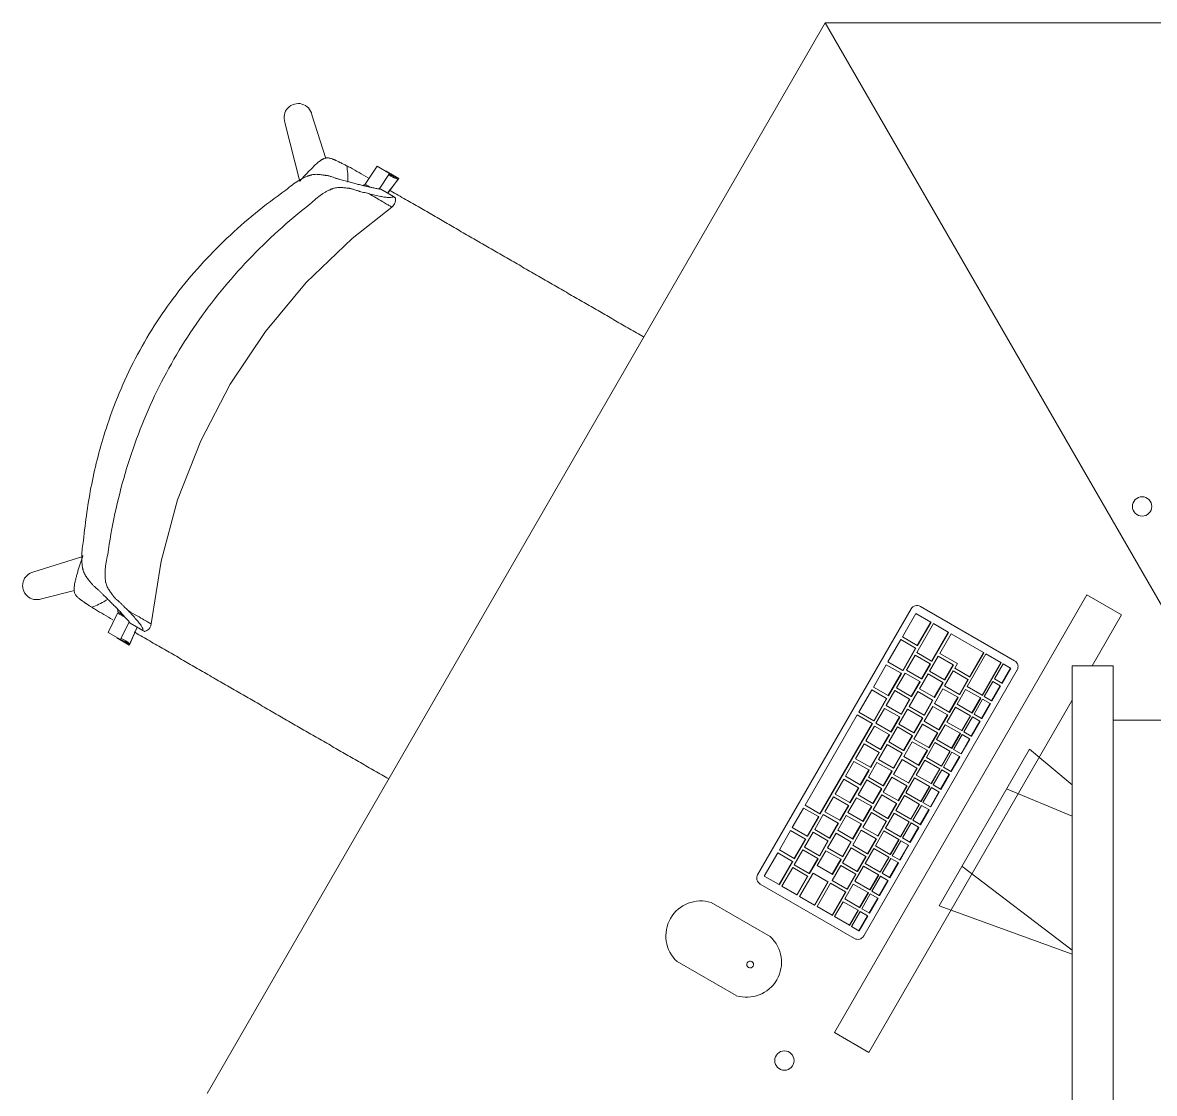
# Model space of a CAD drawing. Header units: millimetres. Extents: x 155927 to 326028, y -36033 to 97293.
# Drawn here: x 182349 to 183402, y 20882 to 21878 of the extents above; entities that cross this region are included whole.
import ezdxf

# ---------------------------------------------------------------- set-up
doc = ezdxf.new("R2010")
doc.units = ezdxf.units.MM
doc.header["$MEASUREMENT"] = 0
for name, color, linetype, lineweight in [('A-GENM', 8, 'CONTINUOUS', 9), ('E-ELEC-EQPM', 8, 'CONTINUOUS', 9), ('I-FURN', 8, 'CONTINUOUS', 9)]:
    doc.layers.add(name, color=color, linetype=linetype, lineweight=lineweight)

msp = doc.modelspace()

# ---------------------------------------------------------------- linework, layer by layer
at = {"layer": 'A-GENM'}
for p, q in [((183184.1, 21335), (183271.7, 21284.4)), ((183032.6, 21085.4), (183175.4, 21332.7)), ((183179.8, 21328.4), (183167.3, 21306.7)), ((183193.6, 21320.4), (183179.8, 21328.4)), ((183196.2, 21318.9), (183180.7, 21292.1)), ((183181.1, 21298.7), (183193.6, 21320.4)), ((183193.9, 21320.3), (183181.4, 21298.6)), ((183193.6, 21320.4), (183193.9, 21320.3)), ((183210, 21310.9), (183196.2, 21318.9)), ((183165.8, 21304.1), (183153.8, 21283.3)), ((183179.6, 21296.1), (183165.8, 21304.1)), ((183167.3, 21306.7), (183181.1, 21298.7)), ((183194.5, 21284.1), (183210, 21310.9)), ((183210.3, 21310.8), (183194.8, 21283.9)), ((183212.6, 21309.4), (183202.1, 21291.3)), ((183210, 21310.9), (183210.3, 21310.8)), ((183242.8, 21292), (183212.6, 21309.4)), ((183167.6, 21275.4), (183179.6, 21296.1)), ((183179.9, 21296), (183167.9, 21275.2)), ((183179.6, 21296.1), (183179.9, 21296)), ((183180.7, 21292.1), (183194.5, 21284.1)), ((183181.1, 21298.7), (183181.4, 21298.6)), ((183202.1, 21291.3), (183218.5, 21281.8)), ((183229.8, 21269.5), (183242.8, 21292)), ((183243.1, 21291.9), (183230.1, 21269.3)), ((183242.8, 21292), (183243.1, 21291.9)), ((183152.3, 21280.7), (183140.3, 21259.9)), ((183166.1, 21272.8), (183152.3, 21280.7)), ((183153.8, 21283.3), (183167.6, 21275.4)), ((183179.2, 21289.5), (183171.2, 21275.6)), ((183193, 21281.5), (183179.2, 21289.5)), ((183185, 21267.6), (183193, 21281.5)), ((183193.3, 21281.3), (183185.3, 21267.5)), ((183200.6, 21288.7), (183192.6, 21274.8)), ((183193, 21281.5), (183193.3, 21281.3)), ((183194.5, 21284.1), (183194.8, 21283.9)), ((183214.4, 21280.7), (183200.6, 21288.7)), ((183206.4, 21266.8), (183214.4, 21280.7)), ((183214.7, 21280.5), (183206.7, 21266.7)), ((183214.4, 21280.7), (183214.7, 21280.5)), ((183218.5, 21281.8), (183216, 21277.5)), ((183244.9, 21290.8), (183227.4, 21260.5)), ((183241.5, 21252.4), (183259, 21282.7)), ((183259.2, 21282.5), (183241.7, 21252.2)), ((183259, 21282.7), (183244.9, 21290.8)), ((183260.9, 21281.5), (183252.9, 21267.7)), ((183259, 21282.7), (183259.2, 21282.5)), ((183267.8, 21277.6), (183260.9, 21281.5)), ((183274, 21275.8), (183131.3, 21028.5)), ((183154.1, 21252), (183166.1, 21272.8)), ((183166.4, 21272.6), (183154.4, 21251.8)), ((183169.7, 21273), (183161.7, 21259.2)), ((183166.1, 21272.8), (183166.4, 21272.6)), ((183167.6, 21275.4), (183167.9, 21275.2)), ((183183.5, 21265), (183169.7, 21273)), ((183171.2, 21275.6), (183185, 21267.6)), ((183191.1, 21272.2), (183183.1, 21258.3)), ((183204.9, 21264.2), (183191.1, 21272.2)), ((183192.6, 21274.8), (183206.4, 21266.8)), ((183214.5, 21274.9), (183206.5, 21261)), ((183228.3, 21266.9), (183214.5, 21274.9)), ((183216, 21277.5), (183229.8, 21269.5)), ((183259.8, 21263.7), (183267.8, 21277.6)), ((183268.1, 21277.4), (183260.1, 21263.6)), ((183267.8, 21277.6), (183268.1, 21277.4)), ((183140.3, 21259.9), (183154.1, 21252)), ((183175.5, 21251.2), (183183.5, 21265)), ((183183.8, 21264.9), (183175.8, 21251)), ((183183.5, 21265), (183183.8, 21264.9)), ((183185, 21267.6), (183185.3, 21267.5)), ((183196.9, 21250.4), (183204.9, 21264.2)), ((183205.2, 21264.1), (183197.2, 21250.2)), ((183204.9, 21264.2), (183205.2, 21264.1)), ((183206.4, 21266.8), (183206.7, 21266.7)), ((183206.5, 21261), (183220.3, 21253)), ((183220.3, 21253), (183228.3, 21266.9)), ((183228.6, 21266.7), (183220.6, 21252.9)), ((183227.4, 21260.5), (183241.5, 21252.4)), ((183228.3, 21266.9), (183228.6, 21266.7)), ((183229.8, 21269.5), (183230.1, 21269.3)), ((183251.4, 21265.1), (183243.4, 21251.2)), ((183250.3, 21247.2), (183258.3, 21261.1)), ((183258.6, 21261), (183250.6, 21247.1)), ((183258.3, 21261.1), (183251.4, 21265.1)), ((183252.9, 21267.7), (183259.8, 21263.7)), ((183258.3, 21261.1), (183258.6, 21261)), ((183259.8, 21263.7), (183260.1, 21263.6)), ((183138.8, 21257.3), (183126.8, 21236.6)), ((183152.6, 21249.4), (183138.8, 21257.3)), ((183140.6, 21228.6), (183152.6, 21249.4)), ((183152.9, 21249.2), (183140.9, 21228.5)), ((183160.2, 21256.6), (183152.2, 21242.7)), ((183152.6, 21249.4), (183152.9, 21249.2)), ((183154.1, 21252), (183154.4, 21251.8)), ((183174, 21248.6), (183160.2, 21256.6)), ((183161.7, 21259.2), (183175.5, 21251.2)), ((183181.6, 21255.8), (183173.6, 21241.9)), ((183175.5, 21251.2), (183175.8, 21251)), ((183195.4, 21247.8), (183181.6, 21255.8)), ((183183.1, 21258.3), (183196.9, 21250.4)), ((183196.9, 21250.4), (183197.2, 21250.2)), ((183205, 21258.4), (183197, 21244.6)), ((183218.8, 21250.4), (183205, 21258.4)), ((183210.8, 21236.6), (183218.8, 21250.4)), ((183219.1, 21250.3), (183211.1, 21236.4)), ((183226.1, 21257.7), (183218.1, 21243.9)), ((183218.8, 21250.4), (183219.1, 21250.3)), ((183220.3, 21253), (183220.6, 21252.9)), ((183240, 21249.8), (183226.1, 21257.7)), ((183232, 21235.9), (183240, 21249.8)), ((183240.2, 21249.6), (183232.2, 21235.8)), ((183240, 21249.8), (183240.2, 21249.6)), ((183241.5, 21252.4), (183241.7, 21252.2)), ((183243.4, 21251.2), (183250.3, 21247.2)), ((183150.7, 21240.1), (183142.7, 21226.2)), ((183164.5, 21232.1), (183150.7, 21240.1)), ((183152.2, 21242.7), (183166, 21234.7)), ((183172.1, 21239.3), (183164.1, 21225.4)), ((183166, 21234.7), (183174, 21248.6)), ((183174.3, 21248.4), (183166.3, 21234.6)), ((183185.9, 21231.3), (183172.1, 21239.3)), ((183173.6, 21241.9), (183187.4, 21233.9)), ((183174, 21248.6), (183174.3, 21248.4)), ((183187.4, 21233.9), (183195.4, 21247.8)), ((183195.5, 21242), (183187.5, 21228.1)), ((183195.7, 21247.6), (183187.7, 21233.8)), ((183195.4, 21247.8), (183195.7, 21247.6)), ((183209.3, 21234), (183195.5, 21242)), ((183197, 21244.6), (183210.8, 21236.6)), ((183216.6, 21241.3), (183208.6, 21227.4)), ((183230.5, 21233.3), (183216.6, 21241.3)), ((183218.1, 21243.9), (183232, 21235.9)), ((183241.9, 21248.6), (183233.9, 21234.8)), ((183240.8, 21230.8), (183248.8, 21244.6)), ((183249.1, 21244.5), (183241.1, 21230.7)), ((183248.8, 21244.6), (183241.9, 21248.6)), ((183248.8, 21244.6), (183249.1, 21244.5)), ((183250.3, 21247.2), (183250.6, 21247.1)), ((183125.3, 21234), (183076.8, 21150)), ((183139.1, 21226), (183125.3, 21234)), ((183126.8, 21236.6), (183140.6, 21228.6)), ((183140.6, 21228.6), (183140.9, 21228.5)), ((183156.5, 21218.3), (183164.5, 21232.1)), ((183164.8, 21232), (183156.8, 21218.1)), ((183164.5, 21232.1), (183164.8, 21232)), ((183166, 21234.7), (183166.3, 21234.6)), ((183177.9, 21217.5), (183185.9, 21231.3)), ((183186.2, 21231.2), (183178.2, 21217.3)), ((183185.9, 21231.3), (183186.2, 21231.2)), ((183187.4, 21233.9), (183187.7, 21233.8)), ((183187.5, 21228.1), (183201.3, 21220.1)), ((183201.3, 21220.1), (183209.3, 21234)), ((183209.6, 21233.8), (183201.6, 21220)), ((183209.3, 21234), (183209.6, 21233.8)), ((183210.8, 21236.6), (183211.1, 21236.4)), ((183222.5, 21219.5), (183230.5, 21233.3)), ((183230.7, 21233.2), (183222.7, 21219.3)), ((183232.4, 21232.2), (183224.4, 21218.3)), ((183230.5, 21233.3), (183230.7, 21233.2)), ((183231.3, 21214.3), (183239.3, 21228.2)), ((183239.6, 21228.1), (183231.6, 21214.2)), ((183232, 21235.9), (183232.2, 21235.8)), ((183239.3, 21228.2), (183232.4, 21232.2)), ((183233.9, 21234.8), (183240.8, 21230.8)), ((183239.3, 21228.2), (183239.6, 21228.1)), ((183240.8, 21230.8), (183241.1, 21230.7)), ((183090.6, 21142), (183139.1, 21226)), ((183139.4, 21225.9), (183090.9, 21141.9)), ((183141.2, 21223.6), (183133.2, 21209.8)), ((183139.1, 21226), (183139.4, 21225.9)), ((183155, 21215.7), (183141.2, 21223.6)), ((183142.7, 21226.2), (183156.5, 21218.3)), ((183162.6, 21222.8), (183154.6, 21209)), ((183156.5, 21218.3), (183156.8, 21218.1)), ((183176.4, 21214.9), (183162.6, 21222.8)), ((183164.1, 21225.4), (183177.9, 21217.5)), ((183177.9, 21217.5), (183178.2, 21217.3)), ((183186, 21225.5), (183178, 21211.6)), ((183199.8, 21217.5), (183186, 21225.5)), ((183191.8, 21203.7), (183199.8, 21217.5)), ((183200.1, 21217.4), (183192.1, 21203.5)), ((183207.1, 21224.8), (183199.1, 21211)), ((183199.8, 21217.5), (183200.1, 21217.4)), ((183201.3, 21220.1), (183201.6, 21220)), ((183221, 21216.9), (183207.1, 21224.8)), ((183208.6, 21227.4), (183222.5, 21219.5)), ((183222.5, 21219.5), (183222.7, 21219.3)), ((183224.4, 21218.3), (183231.3, 21214.3)), ((183131.7, 21207.2), (183123.7, 21193.3)), ((183145.5, 21199.2), (183131.7, 21207.2)), ((183133.2, 21209.8), (183147, 21201.8)), ((183147, 21201.8), (183155, 21215.7)), ((183155.3, 21215.5), (183147.3, 21201.7)), ((183154.6, 21209), (183168.4, 21201)), ((183155, 21215.7), (183155.3, 21215.5)), ((183168.4, 21201), (183176.4, 21214.9)), ((183176.5, 21209), (183168.5, 21195.2)), ((183176.7, 21214.7), (183168.7, 21200.9)), ((183176.4, 21214.9), (183176.7, 21214.7)), ((183190.3, 21201.1), (183176.5, 21209)), ((183178, 21211.6), (183191.8, 21203.7)), ((183197.6, 21208.4), (183189.6, 21194.5)), ((183211.5, 21200.4), (183197.6, 21208.4)), ((183199.1, 21211), (183213, 21203)), ((183213, 21203), (183221, 21216.9)), ((183221.2, 21216.7), (183213.2, 21202.9)), ((183222.9, 21215.7), (183214.9, 21201.9)), ((183221, 21216.9), (183221.2, 21216.7)), ((183221.8, 21197.9), (183229.8, 21211.7)), ((183230.1, 21211.6), (183222.1, 21197.7)), ((183229.8, 21211.7), (183222.9, 21215.7)), ((183229.8, 21211.7), (183230.1, 21211.6)), ((183231.3, 21214.3), (183231.6, 21214.2)), ((183137.5, 21185.4), (183145.5, 21199.2)), ((183145.8, 21199.1), (183137.8, 21185.2)), ((183153.1, 21206.4), (183145.1, 21192.5)), ((183145.5, 21199.2), (183145.8, 21199.1)), ((183147, 21201.8), (183147.3, 21201.7)), ((183166.9, 21198.4), (183153.1, 21206.4)), ((183158.9, 21184.6), (183166.9, 21198.4)), ((183167.2, 21198.3), (183159.2, 21184.4)), ((183166.9, 21198.4), (183167.2, 21198.3)), ((183168.4, 21201), (183168.7, 21200.9)), ((183182.3, 21187.2), (183190.3, 21201.1)), ((183190.6, 21200.9), (183182.6, 21187.1)), ((183190.3, 21201.1), (183190.6, 21200.9)), ((183191.8, 21203.7), (183192.1, 21203.5)), ((183203.5, 21186.5), (183211.5, 21200.4)), ((183211.7, 21200.3), (183203.7, 21186.4)), ((183213.4, 21199.3), (183205.4, 21185.4)), ((183211.5, 21200.4), (183211.7, 21200.3)), ((183213, 21203), (183213.2, 21202.9)), ((183220.3, 21195.3), (183213.4, 21199.3)), ((183214.9, 21201.9), (183221.8, 21197.9)), ((183221.8, 21197.9), (183222.1, 21197.7)), ((183122.2, 21190.7), (183114.2, 21176.9)), ((183136, 21182.8), (183122.2, 21190.7)), ((183123.7, 21193.3), (183137.5, 21185.4)), ((183143.6, 21189.9), (183135.6, 21176.1)), ((183157.4, 21182), (183143.6, 21189.9)), ((183145.1, 21192.5), (183158.9, 21184.6)), ((183167, 21192.6), (183159, 21178.7)), ((183180.8, 21184.6), (183167, 21192.6)), ((183168.5, 21195.2), (183182.3, 21187.2)), ((183188.1, 21191.9), (183180.1, 21178.1)), ((183182.3, 21187.2), (183182.6, 21187.1)), ((183202, 21183.9), (183188.1, 21191.9)), ((183189.6, 21194.5), (183203.5, 21186.5)), ((183203.5, 21186.5), (183203.7, 21186.4)), ((183212.3, 21181.4), (183220.3, 21195.3)), ((183220.6, 21195.1), (183212.6, 21181.3)), ((183220.3, 21195.3), (183220.6, 21195.1)), ((183114.2, 21176.9), (183128, 21168.9)), ((183128, 21168.9), (183136, 21182.8)), ((183136.3, 21182.6), (183128.3, 21168.8)), ((183135.6, 21176.1), (183149.4, 21168.1)), ((183136, 21182.8), (183136.3, 21182.6)), ((183137.5, 21185.4), (183137.8, 21185.2)), ((183149.4, 21168.1), (183157.4, 21182)), ((183157.5, 21176.1), (183149.5, 21162.3)), ((183157.7, 21181.8), (183149.7, 21168)), ((183157.4, 21182), (183157.7, 21181.8)), ((183171.3, 21168.2), (183157.5, 21176.1)), ((183158.9, 21184.6), (183159.2, 21184.4)), ((183159, 21178.7), (183172.8, 21170.8)), ((183178.6, 21175.5), (183170.6, 21161.6)), ((183172.8, 21170.8), (183180.8, 21184.6)), ((183181.1, 21184.5), (183173.1, 21170.6)), ((183192.5, 21167.5), (183178.6, 21175.5)), ((183180.1, 21178.1), (183194, 21170.1)), ((183180.8, 21184.6), (183181.1, 21184.5)), ((183194, 21170.1), (183202, 21183.9)), ((183202.2, 21183.8), (183194.2, 21170)), ((183203.9, 21182.8), (183195.9, 21169)), ((183202, 21183.9), (183202.2, 21183.8)), ((183202.8, 21165), (183210.8, 21178.8)), ((183211.1, 21178.7), (183203.1, 21164.8)), ((183210.8, 21178.8), (183203.9, 21182.8)), ((183205.4, 21185.4), (183212.3, 21181.4)), ((183210.8, 21178.8), (183211.1, 21178.7)), ((183212.3, 21181.4), (183212.6, 21181.3)), ((183112.7, 21174.3), (183104.7, 21160.4)), ((183126.5, 21166.3), (183112.7, 21174.3)), ((183118.5, 21152.4), (183126.5, 21166.3)), ((183126.8, 21166.2), (183118.8, 21152.3)), ((183134.1, 21173.5), (183126.1, 21159.6)), ((183126.5, 21166.3), (183126.8, 21166.2)), ((183128, 21168.9), (183128.3, 21168.8)), ((183147.9, 21165.5), (183134.1, 21173.5)), ((183139.9, 21151.6), (183147.9, 21165.5)), ((183148.2, 21165.4), (183140.2, 21151.5)), ((183147.9, 21165.5), (183148.2, 21165.4)), ((183149.4, 21168.1), (183149.7, 21168)), ((183163.3, 21154.3), (183171.3, 21168.2)), ((183171.6, 21168), (183163.6, 21154.2)), ((183171.3, 21168.2), (183171.6, 21168)), ((183172.8, 21170.8), (183173.1, 21170.6)), ((183184.5, 21153.6), (183192.5, 21167.5)), ((183192.7, 21167.4), (183184.7, 21153.5)), ((183194.4, 21166.4), (183186.4, 21152.5)), ((183192.5, 21167.5), (183192.7, 21167.4)), ((183194, 21170.1), (183194.2, 21170)), ((183201.3, 21162.4), (183194.4, 21166.4)), ((183195.9, 21169), (183202.8, 21165)), ((183202.8, 21165), (183203.1, 21164.8)), ((183103.2, 21157.8), (183095.2, 21144)), ((183117, 21149.8), (183103.2, 21157.8)), ((183104.7, 21160.4), (183118.5, 21152.4)), ((183124.6, 21157), (183116.6, 21143.2)), ((183138.4, 21149), (183124.6, 21157)), ((183126.1, 21159.6), (183139.9, 21151.6)), ((183148, 21159.7), (183140, 21145.8)), ((183161.8, 21151.7), (183148, 21159.7)), ((183149.5, 21162.3), (183163.3, 21154.3)), ((183169.1, 21159), (183161.1, 21145.2)), ((183163.3, 21154.3), (183163.6, 21154.2)), ((183183, 21151), (183169.1, 21159)), ((183170.6, 21161.6), (183184.5, 21153.6)), ((183193.3, 21148.5), (183201.3, 21162.4)), ((183201.6, 21162.2), (183193.6, 21148.4)), ((183201.3, 21162.4), (183201.6, 21162.2)), ((183075.3, 21147.4), (183064.8, 21129.2)), ((183089.1, 21139.4), (183075.3, 21147.4)), ((183076.8, 21150), (183090.6, 21142)), ((183095.2, 21144), (183109, 21136)), ((183109, 21136), (183117, 21149.8)), ((183117.3, 21149.7), (183109.3, 21135.9)), ((183117, 21149.8), (183117.3, 21149.7)), ((183118.5, 21152.4), (183118.8, 21152.3)), ((183130.4, 21135.2), (183138.4, 21149)), ((183138.7, 21148.9), (183130.7, 21135)), ((183138.4, 21149), (183138.7, 21148.9)), ((183139.9, 21151.6), (183140.2, 21151.5)), ((183140, 21145.8), (183153.8, 21137.8)), ((183153.8, 21137.8), (183161.8, 21151.7)), ((183162.1, 21151.6), (183154.1, 21137.7)), ((183161.1, 21145.2), (183175, 21137.2)), ((183161.8, 21151.7), (183162.1, 21151.6)), ((183175, 21137.2), (183183, 21151)), ((183183.2, 21150.9), (183175.2, 21137)), ((183184.9, 21149.9), (183176.9, 21136.1)), ((183183, 21151), (183183.2, 21150.9)), ((183183.8, 21132.1), (183191.8, 21145.9)), ((183192.1, 21145.8), (183184.1, 21131.9)), ((183184.5, 21153.6), (183184.7, 21153.5)), ((183191.8, 21145.9), (183184.9, 21149.9)), ((183186.4, 21152.5), (183193.3, 21148.5)), ((183191.8, 21145.9), (183192.1, 21145.8)), ((183193.3, 21148.5), (183193.6, 21148.4)), ((183078.6, 21121.2), (183089.1, 21139.4)), ((183089.4, 21139.3), (183078.9, 21121.1)), ((183093.7, 21141.4), (183085.7, 21127.5)), ((183089.1, 21139.4), (183089.4, 21139.3)), ((183090.6, 21142), (183090.9, 21141.9)), ((183107.5, 21133.4), (183093.7, 21141.4)), ((183099.5, 21119.5), (183107.5, 21133.4)), ((183107.8, 21133.3), (183099.8, 21119.4)), ((183115.1, 21140.6), (183107.1, 21126.7)), ((183107.5, 21133.4), (183107.8, 21133.3)), ((183109, 21136), (183109.3, 21135.9)), ((183128.9, 21132.6), (183115.1, 21140.6)), ((183116.6, 21143.2), (183130.4, 21135.2)), ((183130.4, 21135.2), (183130.7, 21135)), ((183138.5, 21143.2), (183130.5, 21129.4)), ((183152.3, 21135.2), (183138.5, 21143.2)), ((183144.3, 21121.4), (183152.3, 21135.2)), ((183152.6, 21135.1), (183144.6, 21121.3)), ((183159.6, 21142.6), (183151.6, 21128.7)), ((183152.3, 21135.2), (183152.6, 21135.1)), ((183153.8, 21137.8), (183154.1, 21137.7)), ((183173.5, 21134.6), (183159.6, 21142.6)), ((183165.5, 21120.7), (183173.5, 21134.6)), ((183173.7, 21134.4), (183165.7, 21120.6)), ((183175.4, 21133.5), (183167.4, 21119.6)), ((183173.5, 21134.6), (183173.7, 21134.4)), ((183175, 21137.2), (183175.2, 21137)), ((183182.3, 21129.5), (183175.4, 21133.5)), ((183176.9, 21136.1), (183183.8, 21132.1)), ((183063.3, 21126.6), (183052.8, 21108.4)), ((183077.1, 21118.6), (183063.3, 21126.6)), ((183064.8, 21129.2), (183078.6, 21121.2)), ((183084.2, 21124.9), (183076.2, 21111.1)), ((183098, 21116.9), (183084.2, 21124.9)), ((183085.7, 21127.5), (183099.5, 21119.5)), ((183105.6, 21124.1), (183097.6, 21110.3)), ((183119.4, 21116.1), (183105.6, 21124.1)), ((183107.1, 21126.7), (183120.9, 21118.7)), ((183120.9, 21118.7), (183128.9, 21132.6)), ((183129, 21126.8), (183121, 21112.9)), ((183129.2, 21132.5), (183121.2, 21118.6)), ((183128.9, 21132.6), (183129.2, 21132.5)), ((183142.8, 21118.8), (183129, 21126.8)), ((183130.5, 21129.4), (183144.3, 21121.4)), ((183150.1, 21126.1), (183142.1, 21112.3)), ((183164, 21118.1), (183150.1, 21126.1)), ((183151.6, 21128.7), (183165.5, 21120.7)), ((183174.3, 21115.6), (183182.3, 21129.5)), ((183182.6, 21129.3), (183174.6, 21115.5)), ((183182.3, 21129.5), (183182.6, 21129.3)), ((183183.8, 21132.1), (183184.1, 21131.9)), ((183066.6, 21100.4), (183077.1, 21118.6)), ((183077.4, 21118.5), (183066.9, 21100.3)), ((183077.1, 21118.6), (183077.4, 21118.5)), ((183078.6, 21121.2), (183078.9, 21121.1)), ((183090, 21103.1), (183098, 21116.9)), ((183098.3, 21116.8), (183090.3, 21102.9)), ((183098, 21116.9), (183098.3, 21116.8)), ((183099.5, 21119.5), (183099.8, 21119.4)), ((183111.4, 21102.3), (183119.4, 21116.1)), ((183119.7, 21116), (183111.7, 21102.1)), ((183119.4, 21116.1), (183119.7, 21116)), ((183120.9, 21118.7), (183121.2, 21118.6)), ((183121, 21112.9), (183134.8, 21104.9)), ((183134.8, 21104.9), (183142.8, 21118.8)), ((183143.1, 21118.7), (183135.1, 21104.8)), ((183142.1, 21112.3), (183156, 21104.3)), ((183142.8, 21118.8), (183143.1, 21118.7)), ((183144.3, 21121.4), (183144.6, 21121.3)), ((183156, 21104.3), (183164, 21118.1)), ((183164.2, 21118), (183156.2, 21104.1)), ((183165.9, 21117), (183157.9, 21103.1)), ((183164, 21118.1), (183164.2, 21118)), ((183164.8, 21099.2), (183172.8, 21113)), ((183173.1, 21112.9), (183165.1, 21099)), ((183165.5, 21120.7), (183165.7, 21120.6)), ((183172.8, 21113), (183165.9, 21117)), ((183167.4, 21119.6), (183174.3, 21115.6)), ((183172.8, 21113), (183173.1, 21112.9)), ((183174.3, 21115.6), (183174.6, 21115.5)), ((183051.3, 21105.8), (183038.8, 21084.1)), ((183065.1, 21097.8), (183051.3, 21105.8)), ((183052.8, 21108.4), (183066.6, 21100.4)), ((183074.7, 21108.5), (183066.7, 21094.6)), ((183088.5, 21100.5), (183074.7, 21108.5)), ((183076.2, 21111.1), (183090, 21103.1)), ((183096.1, 21107.7), (183088.1, 21093.8)), ((183090, 21103.1), (183090.3, 21102.9)), ((183109.9, 21099.7), (183096.1, 21107.7)), ((183097.6, 21110.3), (183111.4, 21102.3)), ((183111.4, 21102.3), (183111.7, 21102.1)), ((183119.5, 21110.3), (183111.5, 21096.5)), ((183133.3, 21102.3), (183119.5, 21110.3)), ((183125.3, 21088.5), (183133.3, 21102.3)), ((183133.6, 21102.2), (183125.6, 21088.3)), ((183140.6, 21109.7), (183132.6, 21095.8)), ((183133.3, 21102.3), (183133.6, 21102.2)), ((183134.8, 21104.9), (183135.1, 21104.8)), ((183154.5, 21101.7), (183140.6, 21109.7)), ((183146.5, 21087.8), (183154.5, 21101.7)), ((183154.7, 21101.5), (183146.7, 21087.7)), ((183154.5, 21101.7), (183154.7, 21101.5)), ((183156, 21104.3), (183156.2, 21104.1)), ((183157.9, 21103.1), (183164.8, 21099.2)), ((183052.6, 21076.2), (183065.1, 21097.8)), ((183065.4, 21097.7), (183052.9, 21076)), ((183065.2, 21092), (183055.2, 21074.7)), ((183065.1, 21097.8), (183065.4, 21097.7)), ((183079, 21084), (183065.2, 21092)), ((183066.6, 21100.4), (183066.9, 21100.3)), ((183066.7, 21094.6), (183080.5, 21086.6)), ((183080.5, 21086.6), (183088.5, 21100.5)), ((183088.8, 21100.3), (183080.8, 21086.5)), ((183088.1, 21093.8), (183101.9, 21085.8)), ((183088.5, 21100.5), (183088.8, 21100.3)), ((183101.9, 21085.8), (183109.9, 21099.7)), ((183110, 21093.9), (183102, 21080)), ((183110.2, 21099.5), (183102.2, 21085.7)), ((183109.9, 21099.7), (183110.2, 21099.5)), ((183123.8, 21085.9), (183110, 21093.9)), ((183111.5, 21096.5), (183125.3, 21088.5)), ((183131.1, 21093.2), (183123.1, 21079.3)), ((183145, 21085.2), (183131.1, 21093.2)), ((183132.6, 21095.8), (183146.5, 21087.8)), ((183156.4, 21100.5), (183148.4, 21086.7)), ((183155.3, 21082.7), (183163.3, 21096.6)), ((183163.6, 21096.4), (183155.6, 21082.6)), ((183163.3, 21096.6), (183156.4, 21100.5)), ((183163.3, 21096.6), (183163.6, 21096.4)), ((183164.8, 21099.2), (183165.1, 21099)), ((183038.8, 21084.1), (183052.6, 21076.2)), ((183069, 21066.7), (183079, 21084)), ((183079.3, 21083.9), (183069.3, 21066.6)), ((183084.1, 21086.9), (183071.6, 21065.2)), ((183079, 21084), (183079.3, 21083.9)), ((183080.5, 21086.6), (183080.8, 21086.5)), ((183097.9, 21078.9), (183084.1, 21086.9)), ((183101.9, 21085.8), (183102.2, 21085.7)), ((183115.8, 21072), (183123.8, 21085.9)), ((183124.1, 21085.7), (183116.1, 21071.9)), ((183123.8, 21085.9), (183124.1, 21085.7)), ((183125.3, 21088.5), (183125.6, 21088.3)), ((183137, 21071.4), (183145, 21085.2)), ((183145.2, 21085.1), (183137.2, 21071.2)), ((183146.9, 21084.1), (183138.9, 21070.2)), ((183145, 21085.2), (183145.2, 21085.1)), ((183146.5, 21087.8), (183146.7, 21087.7)), ((183153.8, 21080.1), (183146.9, 21084.1)), ((183148.4, 21086.7), (183155.3, 21082.7)), ((183155.3, 21082.7), (183155.6, 21082.6)), ((183122.6, 21026.1), (183035, 21076.7)), ((183052.6, 21076.2), (183052.9, 21076)), ((183055.2, 21074.7), (183069, 21066.7)), ((183085.4, 21057.2), (183097.9, 21078.9)), ((183098.2, 21078.8), (183085.7, 21057.1)), ((183100.5, 21077.4), (183088, 21055.8)), ((183097.9, 21078.9), (183098.2, 21078.8)), ((183114.3, 21069.4), (183100.5, 21077.4)), ((183102, 21080), (183115.8, 21072)), ((183121.6, 21076.7), (183113.6, 21062.9)), ((183115.8, 21072), (183116.1, 21071.9)), ((183135.5, 21068.8), (183121.6, 21076.7)), ((183123.1, 21079.3), (183137, 21071.4)), ((183137, 21071.4), (183137.2, 21071.2)), ((183138.9, 21070.2), (183145.8, 21066.2)), ((183145.8, 21066.2), (183153.8, 21080.1)), ((183154.1, 21080), (183146.1, 21066.1)), ((183153.8, 21080.1), (183154.1, 21080)), ((183044.3, 21027.8), (182989.4, 21059.6)), ((183069, 21066.7), (183069.3, 21066.6)), ((183071.6, 21065.2), (183085.4, 21057.2)), ((183101.8, 21047.8), (183114.3, 21069.4)), ((183114.6, 21069.3), (183102.1, 21047.6)), ((183112.1, 21060.3), (183104.1, 21046.4)), ((183126, 21052.3), (183112.1, 21060.3)), ((183113.6, 21062.9), (183127.5, 21054.9)), ((183114.3, 21069.4), (183114.6, 21069.3)), ((183127.5, 21054.9), (183135.5, 21068.8)), ((183135.7, 21068.6), (183127.7, 21054.8)), ((183137.4, 21067.6), (183129.4, 21053.8)), ((183135.5, 21068.8), (183135.7, 21068.6)), ((183136.3, 21049.8), (183144.3, 21063.6)), ((183144.6, 21063.5), (183136.6, 21049.7)), ((183144.3, 21063.6), (183137.4, 21067.6)), ((183144.3, 21063.6), (183144.6, 21063.5)), ((183145.8, 21066.2), (183146.1, 21066.1)), ((183085.4, 21057.2), (183085.7, 21057.1)), ((183088, 21055.8), (183101.8, 21047.8)), ((183118, 21038.5), (183126, 21052.3)), ((183126.2, 21052.2), (183118.2, 21038.3)), ((183127.9, 21051.2), (183119.9, 21037.3)), ((183126, 21052.3), (183126.2, 21052.2)), ((183127.5, 21054.9), (183127.7, 21054.8)), ((183134.8, 21047.2), (183127.9, 21051.2)), ((183129.4, 21053.8), (183136.3, 21049.8)), ((183136.3, 21049.8), (183136.6, 21049.7)), ((183101.8, 21047.8), (183102.1, 21047.6)), ((183104.1, 21046.4), (183118, 21038.5)), ((183118, 21038.5), (183118.2, 21038.3)), ((183126.8, 21033.3), (183134.8, 21047.2)), ((183135.1, 21047.1), (183127.1, 21033.2)), ((183134.8, 21047.2), (183135.1, 21047.1)), ((183119.9, 21037.3), (183126.8, 21033.3)), ((183126.8, 21033.3), (183127.1, 21033.2)), ((182957.6, 21004.6), (183012.6, 20972.9))]:
    msp.add_line(p, q, dxfattribs=at)
for centre, radius, start, end in [((183180.9, 21329.5), 6.35, 60, 150), ((183268.5, 21278.9), 6.35, 330, 60), ((183038.1, 21082.2), 6.35, 150, 240), ((182979.7, 21028.5), 32.5, 72.6804, 227.3196), ((183022.3, 21003.9), 32.5, 252.6804, 47.3196), ((183125.8, 21031.6), 6.35, 240, 330), ((183025.7, 21001.9), 3.16, 60, 240), ((183025.7, 21001.9), 3.16, 240, 60)]:
    msp.add_arc(centre, radius, start, end, dxfattribs=at)
at = {"layer": 'E-ELEC-EQPM'}
for p, q in [((183325.3, 21279.8), (183363.4, 21279.8)), ((183325.3, 20479.8), (183325.3, 21279.8)), ((183325.3, 20479.8), (183325.3, 21279.8)), ((183325.3, 21279.8), (183363.4, 21279.8)), ((183363.4, 21279.8), (183363.4, 21229)), ((183363.4, 21279.8), (183363.4, 20479.8)), ((183363.4, 21229), (183455.3, 21229)), ((183363.4, 21229), (183455.3, 21229))]:
    msp.add_line(p, q, dxfattribs=at)
at = {"layer": 'I-FURN'}
for p, q in [((183095.3, 21877.9), (182520.3, 20882)), ((183650.3, 20916.6), (183095.3, 21877.9)), ((184245.3, 21877.9), (183095.3, 21877.9)), ((183095.3, 21877.9), (183650.3, 20916.6)), ((182630.8, 21751.5), (182617.9, 21792.3)), ((182592.8, 21785.2), (182606.6, 21730.3)), ((182667.4, 21727.8), (182678.5, 21744.3)), ((182678.5, 21744.3), (182690.1, 21737.6)), ((182690.1, 21737.6), (182680.4, 21723.2)), ((182698.7, 21733.1), (182687.1, 21739.7)), ((182669.5, 21725.4), (182666.9, 21726.9)), ((182672.5, 21724.8), (182667.4, 21727.8)), ((182681.9, 21722.9), (182693.7, 21716.1)), ((182688.3, 21719.2), (182698.7, 21733.1)), ((182688.4, 21719.2), (182698.2, 21732.3)), ((182695.2, 21710.7), (182695.6, 21712.9)), ((182695.6, 21712.9), (182695.5, 21715.1)), ((182655.2, 21677.1), (182692.3, 21706.4)), ((182692.3, 21706.4), (182693.6, 21707.7)), ((182693.6, 21707.7), (182694.7, 21709.3)), ((182694.7, 21709.3), (182695.2, 21710.7)), ((182612.5, 21636.1), (182655.2, 21677.1)), ((182574.6, 21590.8), (182612.5, 21636.1)), ((182541.8, 21541.6), (182574.6, 21590.8)), ((182514.4, 21489.1), (182541.8, 21541.6)), ((182492.9, 21434.1), (182514.4, 21489.1)), ((182477.5, 21377), (182492.9, 21434.1)), ((182404.6, 21381.4), (182359.1, 21367.1)), ((182468.4, 21318.6), (182477.5, 21377)), ((182366.2, 21342), (182397, 21349.7)), ((183338.9, 21345.6), (183104, 20938.6)), ((183371, 21327), (183338.9, 21345.6)), ((182428.2, 21310.8), (182437, 21328.7)), ((182437, 21328.7), (182444.6, 21324.3)), ((182437.5, 21329.5), (182442.6, 21326.5)), ((183343.7, 21279.8), (183371, 21327)), ((182447.8, 21320.6), (182439.7, 21304.1)), ((182447.9, 21320.5), (182440.2, 21304.9)), ((182448, 21298.9), (182455.2, 21315.7)), ((182448.5, 21299.8), (182455.3, 21315.7)), ((182448.9, 21319.4), (182460.7, 21312.5)), ((182464.4, 21312.4), (182462.5, 21311.5)), ((182466.1, 21313.9), (182464.4, 21312.4)), ((182467.1, 21315.1), (182466.1, 21313.9)), ((182467.9, 21316.8), (182467.1, 21315.1)), ((182468.4, 21318.6), (182467.9, 21316.8)), ((182439.7, 21304.1), (182428.2, 21310.8)), ((182436.4, 21305.6), (182448, 21298.9)), ((183136.1, 20920.1), (183325.3, 21247.8)), ((183201.4, 21056.5), (183285.5, 21202.3)), ((183285.5, 21202.3), (183325.3, 21168.9)), ((183264.2, 21165.4), (183325.3, 21139.9)), ((183222.7, 21093.4), (183325.3, 21015.3)), ((183325.3, 21011.5), (183201.4, 21056.5)), ((183136.1, 20920.1), (183104, 20938.6))]:
    msp.add_line(p, q, dxfattribs=at)
for centre, radius, start, end in [((182605.1, 21789.6), 13.1, 11.9662, 199.5824), ((183390.3, 21427.9), 9, 0, 180), ((183390.3, 21427.9), 9, 180, 0), ((182361.8, 21354.3), 13.1, 101.9896, 289.6059), ((183057.5, 20912.5), 9, 0, 180), ((183057.5, 20912.5), 9, 180, 0)]:
    msp.add_arc(centre, radius, start, end, dxfattribs=at)
for centre, start_param, end_param in [((182690.7, 21756.7), 0.238848, 0.322489), ((182701.7, 21749.2), 6.026179, 6.605675), ((182702.2, 21750), 6.026179, 6.605675), ((182435.1, 21287.4), 2.819103, 3.398599), ((182435.6, 21288.2), 2.819103, 3.398599)]:
    msp.add_ellipse(centre, major_axis=(-8.7, -15.1), ratio=0.978487, start_param=start_param, end_param=end_param, dxfattribs=at)
for points, knots in [([(182606.8, 21730.7), (182608.4, 21732.4), (182610.9, 21735.3), (182614, 21738.6), (182615.8, 21740.4), (182617.1, 21741.8), (182618.3, 21743), (182619.5, 21744.2), (182620.7, 21745.3), (182622, 21746.5), (182623.4, 21747.8), (182624.8, 21748.9), (182626, 21749.8), (182626.9, 21750.4), (182627.6, 21750.8), (182628.3, 21751.1), (182629.3, 21751.6), (182630.6, 21752), (182632, 21752.1), (182633.4, 21752.1), (182634.7, 21751.8), (182636, 21751.5), (182637.2, 21751), (182638, 21750.7), (182638.5, 21750.5), (182638.8, 21750.4), (182639.2, 21750.2), (182639.7, 21750), (182640.5, 21749.6), (182641.6, 21749.1), (182642.7, 21748.6), (182643.6, 21748.1), (182644.3, 21747.8), (182645.1, 21747.4), (182646.1, 21746.9), (182647.8, 21746.1), (182649.3, 21745.3), (182650.3, 21744.8)], [0, 0, 0, 0, 0.125, 0.1875, 0.21875, 0.25, 0.28125, 0.3125, 0.34375, 0.375, 0.40625, 0.4375, 0.46875, 0.484375, 0.5, 0.515625, 0.53125, 0.5625, 0.59375, 0.625, 0.65625, 0.6875, 0.71875, 0.734375, 0.742188, 0.75, 0.757812, 0.765625, 0.78125, 0.8125, 0.84375, 0.859375, 0.875, 0.890625, 0.90625, 0.9375, 1, 1, 1, 1]), ([(182651.2, 21729.7), (182651.2, 21730.1), (182651.3, 21732.7), (182651.3, 21737.7), (182650.7, 21742.4), (182650.3, 21744.8)], [0.93933321, 0.93933321, 0.93933321, 0.93933321, 0.94444444, 0.97222222, 1, 1, 1, 1]), ([(182593.5, 21722.1), (182595.6, 21723.9), (182599.5, 21727), (182604.2, 21730.2), (182607.8, 21732.3), (182610.4, 21733.7), (182612.5, 21734.6), (182613.9, 21735.2), (182614.7, 21735.5), (182615.3, 21735.7), (182615.9, 21735.9), (182616.7, 21736.1), (182618, 21736.5), (182619.9, 21736.7), (182621.9, 21736.9), (182623.9, 21736.8), (182625.7, 21736.6), (182627.5, 21736.4), (182628.9, 21736.1), (182629.8, 21736), (182630.4, 21735.9), (182630.8, 21735.9), (182631.2, 21735.8), (182631.7, 21735.8), (182632.6, 21735.6), (182633.8, 21735.3), (182635.2, 21735), (182636.8, 21734.4), (182638.5, 21733.8), (182640.1, 21733.2), (182641.3, 21732.8), (182642.6, 21732.5), (182644.3, 21732), (182647.2, 21731.2), (182651.3, 21730.1), (182655.8, 21728.9), (182660, 21727.8), (182664.1, 21726.7), (182667.9, 21725.8), (182671.4, 21725), (182673.5, 21724.6), (182674.5, 21724.4)], [0, 0, 0, 0, 0.035714, 0.071429, 0.089286, 0.107143, 0.125, 0.133929, 0.138393, 0.142857, 0.147321, 0.151786, 0.160714, 0.178571, 0.196429, 0.214286, 0.232143, 0.25, 0.267857, 0.276786, 0.28125, 0.285714, 0.290179, 0.294643, 0.303571, 0.321429, 0.339286, 0.357143, 0.392857, 0.410714, 0.428571, 0.446429, 0.464286, 0.5, 0.571429, 0.642857, 0.714286, 0.785714, 0.857143, 0.928571, 1, 1, 1, 1]), ([(182670.7, 21718.9), (182669.1, 21719.3), (182666.7, 21719.9), (182663.9, 21720.6), (182662.3, 21721), (182661.1, 21721.4), (182660, 21721.7), (182658.5, 21722.2), (182657.2, 21722.7), (182655.7, 21723.2), (182654.6, 21723.5), (182653.5, 21723.7), (182652.7, 21723.8), (182652.2, 21723.9), (182651.8, 21723.9), (182651.4, 21724), (182650.9, 21724), (182650, 21724.1), (182648.6, 21724.3), (182646.8, 21724.5), (182644.9, 21724.6), (182642.9, 21724.6), (182640.9, 21724.5), (182639.1, 21724.1), (182637.8, 21723.8), (182637, 21723.5), (182636.5, 21723.3), (182635.9, 21723.1), (182635.1, 21722.7), (182633.8, 21722.1), (182631.8, 21721.1), (182629.3, 21719.7), (182625.9, 21717.5), (182621.6, 21714.2), (182618, 21710.9), (182616.1, 21709.1)], [0, 0, 0, 0, 0.125, 0.1875, 0.21875, 0.25, 0.28125, 0.3125, 0.375, 0.40625, 0.4375, 0.46875, 0.484375, 0.492188, 0.5, 0.507812, 0.515625, 0.53125, 0.5625, 0.59375, 0.625, 0.65625, 0.6875, 0.71875, 0.734375, 0.742188, 0.75, 0.757812, 0.765625, 0.78125, 0.8125, 0.84375, 0.875, 0.9375, 1, 1, 1, 1]), ([(182667.4, 21727.7), (182667, 21727.6), (182666.2, 21727.2), (182665.3, 21726.8), (182664.9, 21726.6)], [-0.8741323, -0.8741323, -0.8741323, -0.8741323, -0.6666667, -0.4718724, -0.4718724, -0.4718724, -0.4718724]), ([(182405.4, 21396.3), (182407, 21413.9), (182412, 21448.9), (182426.8, 21506.1), (182451.7, 21566.3), (182489.9, 21626.1), (182529.6, 21669.9), (182565.1, 21701.1), (182583.9, 21715.3), (182593.5, 21722.1)], [-1, -1, -1, -1, -0.863636, -0.727273, -0.545455, -0.363636, -0.181818, -0.090909, 0, 0, 0, 0]), ([(182670.7, 21718.9), (182673.3, 21717.4), (182677.9, 21714.7), (182683.4, 21711.5), (182687.6, 21709.1), (182689.9, 21707.8), (182691.1, 21707.1), (182691.7, 21706.7), (182692.2, 21706.5), (182692.3, 21706.4), (182692.3, 21706.4)], [0, 0, 0, 0, 0.1111111, 0.2222222, 0.3333333, 0.4444444, 0.5, 0.5555556, 0.6111111, 0.6625707, 0.6625707, 0.6625707, 0.6625707]), ([(182689.7, 21722.3), (182690.3, 21721.9), (182693.1, 21720.3), (182698.2, 21717.4), (182705, 21713.5), (182711.7, 21709.6), (182720.4, 21704.6), (182731.1, 21698.4), (182741.7, 21692.3), (182750.3, 21687.3), (182756.9, 21683.5), (182763.5, 21679.7), (182772.2, 21674.7), (182782.9, 21668.5), (182795.8, 21661), (182808.9, 21653.5), (182822.1, 21645.9), (182835, 21638.4), (182845.9, 21632.1), (182854.6, 21627.1), (182861.2, 21623.3), (182867.8, 21619.5), (182876.5, 21614.5), (182887.3, 21608.2), (182898.1, 21602), (182906.8, 21596.9), (182913.4, 21593.1), (182920, 21589.3), (182924.4, 21586.8), (182926.7, 21585.5), (182926.8, 21585.4)], [-0.8977274, -0.8977274, -0.8977274, -0.8977274, -0.8928571, -0.875, -0.8571429, -0.8392857, -0.8214286, -0.7857143, -0.75, -0.7321429, -0.7142857, -0.6964286, -0.6785714, -0.6428571, -0.6071429, -0.5714286, -0.5357143, -0.5, -0.4642857, -0.4464286, -0.4285714, -0.4107143, -0.3928571, -0.3571429, -0.3214286, -0.3035714, -0.2857143, -0.2678571, -0.25, -0.2492433, -0.2492433, -0.2492433, -0.2492433]), ([(182616.1, 21709.1), (182605.9, 21701.2), (182586.2, 21684.7), (182549.3, 21648.7), (182508.4, 21598.7), (182469.7, 21531.6), (182446.8, 21471.3), (182434.2, 21421.3), (182429.7, 21396), (182428, 21383.2)], [-1, -1, -1, -1, -0.9, -0.8, -0.6, -0.4, -0.2, -0.1, 0, 0, 0, 0]), ([(182443.9, 21325), (182442.6, 21326.6), (182440.3, 21329.1), (182436.7, 21332.9), (182433.7, 21335.9), (182430.6, 21339), (182427.3, 21342.3), (182424.4, 21345.2), (182421.9, 21347.7), (182420.3, 21349.2), (182419.1, 21350.4), (182417.8, 21351.5), (182416.4, 21352.6), (182415.1, 21353.8), (182414.1, 21354.8), (182413.3, 21355.7), (182412.7, 21356.4), (182412.4, 21356.8), (182412.1, 21357.1), (182411.9, 21357.4), (182411.5, 21357.9), (182410.9, 21358.6), (182410, 21359.8), (182408.9, 21361.2), (182407.8, 21362.7), (182406.8, 21364.3), (182405.9, 21366.2), (182405.2, 21367.9), (182404.9, 21369.2), (182404.7, 21370), (182404.5, 21370.6), (182404.4, 21371.2), (182404.3, 21372), (182404.1, 21373.6), (182403.8, 21375.9), (182403.7, 21378.8), (182403.7, 21383), (182404.1, 21388.6), (182404.9, 21393.6), (182405.4, 21396.3)], [0, 0, 0, 0, 0.142857, 0.214286, 0.285714, 0.357143, 0.428571, 0.5, 0.535714, 0.571429, 0.589286, 0.607143, 0.642857, 0.660714, 0.678571, 0.696429, 0.705357, 0.709821, 0.714286, 0.71875, 0.723214, 0.732143, 0.75, 0.767857, 0.785714, 0.803571, 0.821429, 0.839286, 0.848214, 0.852679, 0.857143, 0.861607, 0.866071, 0.875, 0.892857, 0.910714, 0.928571, 0.964286, 1, 1, 1, 1]), ([(182413.1, 21334.1), (182412.2, 21334.7), (182410.8, 21335.6), (182409.2, 21336.7), (182408.3, 21337.3), (182407.6, 21337.8), (182406.9, 21338.2), (182406.1, 21338.8), (182405.1, 21339.5), (182404.1, 21340.2), (182403.4, 21340.7), (182403, 21341), (182402.6, 21341.3), (182402.3, 21341.5), (182401.9, 21341.8), (182401.2, 21342.4), (182400.3, 21343.2), (182399.3, 21344.1), (182398.4, 21345.1), (182397.7, 21346.3), (182397.1, 21347.6), (182396.8, 21348.9), (182396.7, 21350), (182396.7, 21350.8), (182396.7, 21351.6), (182396.7, 21352.7), (182396.9, 21354.1), (182397.1, 21355.9), (182397.5, 21357.8), (182397.9, 21359.5), (182398.3, 21361.1), (182398.7, 21362.7), (182399.2, 21364.4), (182399.7, 21366.2), (182400.4, 21368.6), (182401.8, 21373), (182402.9, 21376.6), (182403.7, 21378.9)], [0, 0, 0, 0, 0.0625, 0.09375, 0.109375, 0.125, 0.140625, 0.15625, 0.1875, 0.21875, 0.234375, 0.242188, 0.25, 0.257812, 0.265625, 0.28125, 0.3125, 0.34375, 0.375, 0.40625, 0.4375, 0.46875, 0.484375, 0.5, 0.515625, 0.53125, 0.5625, 0.59375, 0.625, 0.65625, 0.6875, 0.71875, 0.75, 0.78125, 0.8125, 0.875, 1, 1, 1, 1]), ([(182428, 21383.2), (182427.3, 21380.7), (182426.3, 21375.9), (182425.6, 21370.5), (182425.4, 21366.5), (182425.4, 21363.7), (182425.5, 21361.4), (182425.7, 21359.9), (182425.8, 21359.1), (182425.8, 21358.5), (182425.9, 21357.9), (182426.1, 21357.1), (182426.4, 21355.8), (182427, 21354.1), (182427.9, 21352.2), (182428.9, 21350.5), (182430, 21349), (182431, 21347.5), (182431.9, 21346.4), (182432.4, 21345.6), (182432.7, 21345.2), (182433, 21344.9), (182433.2, 21344.6), (182433.5, 21344.2), (182434, 21343.5), (182434.7, 21342.7), (182435.6, 21341.8), (182436.7, 21340.8), (182437.8, 21339.9), (182439, 21338.9), (182439.9, 21338.1), (182440.7, 21337.2), (182441.9, 21336.1), (182443.9, 21334), (182445.7, 21332.3), (182446.8, 21331.1)], [0, 0, 0, 0, 0.0625, 0.125, 0.15625, 0.1875, 0.21875, 0.234375, 0.242188, 0.25, 0.257812, 0.265625, 0.28125, 0.3125, 0.34375, 0.375, 0.40625, 0.4375, 0.46875, 0.484375, 0.492188, 0.5, 0.507812, 0.515625, 0.53125, 0.5625, 0.59375, 0.625, 0.6875, 0.71875, 0.75, 0.78125, 0.8125, 0.875, 1, 1, 1, 1]), ([(182413.1, 21334.1), (182415.5, 21335), (182419.8, 21336.8), (182424.3, 21339.3), (182426.7, 21340.9), (182427.1, 21341.2)], [0, 0, 0, 0, 0.02777778, 0.05555556, 0.06300896, 0.06300896, 0.06300896, 0.06300896]), ([(182437.2, 21332.3), (182437.2, 21331.8), (182437.3, 21330.8), (182437.4, 21329.9), (182437.5, 21329.4)], [-0.5281276, -0.5281276, -0.5281276, -0.5281276, -0.3333333, -0.1189454, -0.1189454, -0.1189454, -0.1189454]), ([(182468.4, 21318.6), (182468.4, 21318.6), (182468.3, 21318.7), (182467.8, 21318.9), (182467, 21319.4), (182465.3, 21320.4), (182461.9, 21322.3), (182455.7, 21325.9), (182450, 21329.2), (182446.8, 21331.1)], [0.3374293, 0.3374293, 0.3374293, 0.3374293, 0.3888889, 0.4444444, 0.5138889, 0.5833333, 0.7222222, 0.8611111, 1, 1, 1, 1]), ([(182689.5, 21174.3), (182689.4, 21174.4), (182685.1, 21176.9), (182676.2, 21182), (182662.9, 21189.7), (182649.8, 21197.2), (182639, 21203.5), (182630.2, 21208.6), (182623.6, 21212.4), (182617, 21216.2), (182608.3, 21221.2), (182597.6, 21227.4), (182586.9, 21233.6), (182578.3, 21238.5), (182571.7, 21242.3), (182565.2, 21246.1), (182556.5, 21251.1), (182545.7, 21257.3), (182534.9, 21263.6), (182526.2, 21268.6), (182519.5, 21272.5), (182512.9, 21276.3), (182504.2, 21281.3), (182493.4, 21287.6), (182480.3, 21295.1), (182467, 21302.8), (182457.7, 21308.2), (182452.8, 21311), (182452.4, 21311.2)], [-0.7503695, -0.7503695, -0.7503695, -0.7503695, -0.75, -0.7142857, -0.6785714, -0.6428571, -0.6071429, -0.5892857, -0.5714286, -0.5535714, -0.5357143, -0.5, -0.4642857, -0.4464286, -0.4285714, -0.4107143, -0.3928571, -0.3571429, -0.3214286, -0.3035714, -0.2857143, -0.2678571, -0.25, -0.2142857, -0.1785714, -0.1428571, -0.1071429, -0.103964, -0.103964, -0.103964, -0.103964])]:
    msp.add_open_spline(points, degree=3, knots=knots, dxfattribs=at)
for points in [[(182650.3, 21744.8), (182650.8, 21744.5), (182652, 21744), (182653.1, 21743.4), (182653.7, 21743.1)], [(182653.7, 21743.1), (182659, 21740), (182664.5, 21736.9), (182670.1, 21733.6)], [(182674.5, 21724.4), (182675.8, 21724.1), (182678.4, 21723.6), (182680.7, 21723.1), (182681.9, 21722.9)], [(182693.7, 21716.1), (182693.3, 21715.8), (182692.2, 21715.4), (182689.6, 21715.2), (182686.1, 21715.5), (182681.7, 21716.3), (182676.5, 21717.4), (182672.7, 21718.3), (182670.7, 21718.9)], [(182694.8, 21715.5), (182695.1, 21715.3), (182695.5, 21715), (182695.4, 21715.1), (182694.9, 21715.4), (182694.2, 21715.8), (182693.7, 21716.1)], [(182404.9, 21382.4), (182404.5, 21381.2), (182404.1, 21380.1), (182403.7, 21378.9)], [(182403.7, 21378.9), (182404.1, 21380), (182404.5, 21381.2), (182404.9, 21382.4)], [(182416.4, 21332), (182415.8, 21332.4), (182414.7, 21333.1), (182413.7, 21333.8), (182413.1, 21334.1)], [(182432.7, 21322.6), (182427.1, 21325.8), (182421.7, 21329), (182416.4, 21332)], [(182448.9, 21319.4), (182448.1, 21320.2), (182446.6, 21322.1), (182444.8, 21324), (182443.9, 21325)], [(182446.8, 21331.1), (182448.3, 21329.6), (182451, 21326.8), (182454.5, 21322.8), (182457.4, 21319.4), (182459.5, 21316.5), (182460.6, 21314.2), (182460.7, 21313), (182460.7, 21312.5)], [(182460.7, 21312.5), (182461.2, 21312.3), (182461.9, 21311.9), (182462.4, 21311.5), (182462.5, 21311.5), (182462.1, 21311.7), (182461.8, 21311.9)]]:
    msp.add_open_spline(points, degree=3, dxfattribs=at)

doc.saveas('drawing.dxf')
